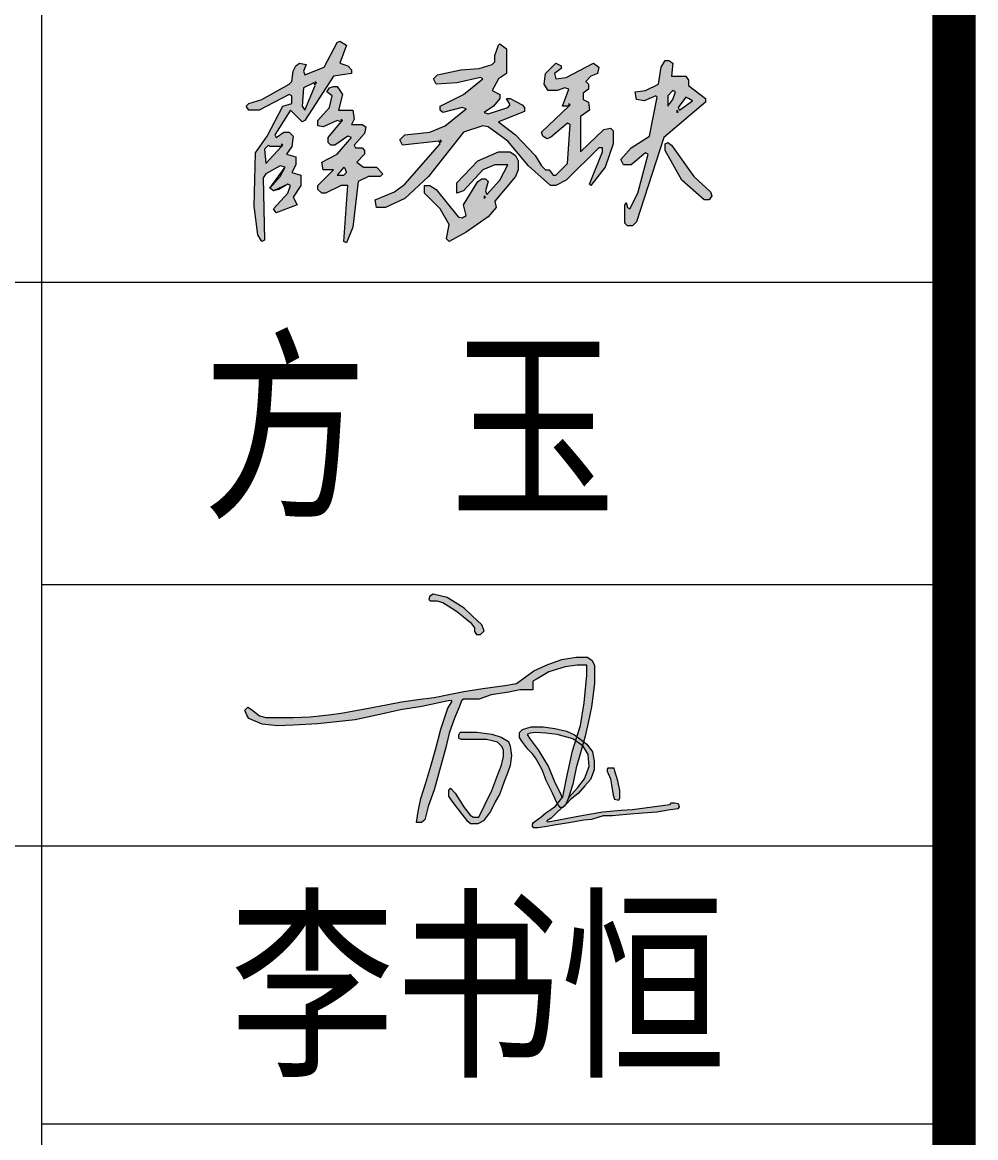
# Model space of a CAD drawing. Header units: inches. Extents: x -3272461 to -2504170, y 403793 to 1071042.
# Drawn here: x -2945426 to -2942127, y 505947 to 509806 of the extents above; entities that cross this region are included whole.
import ezdxf
from ezdxf.enums import TextEntityAlignment as Align

# ---------------------------------------------------------------- set-up
doc = ezdxf.new("R2010")
doc.units = ezdxf.units.IN
doc.header["$LTSCALE"] = 1000
doc.header["$MEASUREMENT"] = 0
doc.layers.get('0').update_dxf_attribs({"lineweight": 18})
doc.layers.add('PUB_TITLE', color=153, linetype='Continuous', lineweight=18)
doc.styles.add('-黑体', font='', dxfattribs={"width": 0.7})
doc.styles.get('-黑体').set_extended_font_data('微软雅黑')

msp = doc.modelspace()

# ---------------------------------------------------------------- hatches: boundary and pattern name
h = msp.add_hatch(color=256)
h.paths.add_polyline_path([(-2944412.3, 509588.3), (-2944416.8, 509597.3), (-2944452.8, 509579.3), (-2944457.3, 509516.3), (-2944448.3, 509502.8)], flags=0)
h.paths.add_polyline_path([(-2944335.8, 509736.8), (-2944326.8, 509741.3), (-2944304.3, 509727.8), (-2944326.8, 509664.8), (-2944299.8, 509655.8), (-2944286.3, 509642.3), (-2944286.3, 509628.8), (-2944349.3, 509619.8), (-2944448.3, 509466.8), (-2944457.3, 509462.3), (-2944497.8, 509502.8), (-2944551.8, 509417.3), (-2944547.3, 509408.3), (-2944520.3, 509426.3), (-2944502.3, 509426.3), (-2944488.8, 509412.8), (-2944493.3, 509376.8), (-2944511.3, 509349.8), (-2944479.8, 509340.8), (-2944479.8, 509313.8), (-2944493.3, 509286.8), (-2944461.8, 509277.8), (-2944461.8, 509241.8), (-2944488.8, 509201.3), (-2944475.3, 509174.3), (-2944547.3, 509147.3), (-2944556.3, 509160.8), (-2944506.8, 509214.8), (-2944497.8, 509241.8), (-2944506.8, 509246.3), (-2944538.3, 509228.3), (-2944556.3, 509223.8), (-2944569.8, 509232.8), (-2944533.8, 509273.3), (-2944515.8, 509304.8), (-2944533.8, 509309.3), (-2944583.3, 509282.3), (-2944592.3, 509268.8), (-2944587.8, 509052.8), (-2944596.8, 509048.3), (-2944610.3, 509070.8), (-2944623.8, 509169.8), (-2944619.3, 509354.3), (-2944578.8, 509412.8), (-2944524.8, 509516.3), (-2944493.3, 509525.3), (-2944493.3, 509552.3), (-2944502.3, 509556.8), (-2944605.8, 509502.8), (-2944641.8, 509502.8), (-2944650.8, 509516.3), (-2944641.8, 509525.3), (-2944596.8, 509538.8), (-2944502.3, 509592.8), (-2944493.3, 509601.8), (-2944488.8, 509637.8), (-2944479.8, 509655.8), (-2944466.3, 509664.8), (-2944443.8, 509660.3), (-2944452.8, 509637.8), (-2944448.3, 509624.3), (-2944380.8, 509651.3)], flags=0)
h.paths.add_polyline_path([(-2944569.8, 509376.8), (-2944574.3, 509381.3), (-2944587.8, 509367.8), (-2944583.3, 509318.3), (-2944529.3, 509376.8)], flags=0)
h.paths.add_polyline_path([(-2944349.3, 509583.8), (-2944335.8, 509583.8), (-2944317.8, 509556.8), (-2944331.3, 509502.8), (-2944281.8, 509502.8), (-2944277.3, 509471.3), (-2944286.3, 509453.3), (-2944250.3, 509453.3), (-2944236.8, 509444.3), (-2944241.3, 509421.8), (-2944277.3, 509381.3), (-2944272.8, 509372.3), (-2944250.3, 509372.3), (-2944241.3, 509363.3), (-2944241.3, 509349.8), (-2944268.3, 509322.8), (-2944245.8, 509304.8), (-2944200.8, 509304.8), (-2944178.3, 509282.3), (-2944187.3, 509273.3), (-2944227.8, 509273.3), (-2944263.8, 509255.3), (-2944281.8, 509097.8), (-2944304.3, 509043.8), (-2944313.3, 509048.3), (-2944299.8, 509241.8), (-2944322.3, 509241.8), (-2944376.3, 509214.8), (-2944389.8, 509214.8), (-2944403.3, 509228.3), (-2944403.3, 509241.8), (-2944349.3, 509295.8), (-2944385.3, 509295.8), (-2944389.8, 509322.8), (-2944335.8, 509349.8), (-2944286.3, 509408.3), (-2944299.8, 509412.8), (-2944344.8, 509381.3), (-2944358.3, 509381.3), (-2944367.3, 509390.3), (-2944367.3, 509408.3), (-2944322.3, 509462.3), (-2944335.8, 509466.8), (-2944385.3, 509444.3), (-2944403.3, 509448.8), (-2944403.3, 509466.8), (-2944362.8, 509511.8), (-2944353.8, 509552.3), (-2944371.8, 509565.8), (-2944362.8, 509579.3)], flags=0)
h.paths.add_polyline_path([(-2944308.8, 509300.3), (-2944313.3, 509304.8), (-2944335.8, 509277.8), (-2944313.3, 509277.8), (-2944304.3, 509286.8)], flags=0)
h.paths.add_polyline_path([(-2943777.8, 509727.8), (-2943773.3, 509732.3), (-2943750.8, 509714.3), (-2943750.8, 509628.8), (-2943777.8, 509610.8), (-2943800.3, 509570.3), (-2943773.3, 509556.8), (-2943773.3, 509543.3), (-2943795.8, 509516.3), (-2943827.3, 509493.8), (-2943813.8, 509489.3), (-2943746.3, 509511.8), (-2943737.3, 509520.8), (-2943750.8, 509543.3), (-2943737.3, 509543.3), (-2943696.8, 509520.8), (-2943687.8, 509511.8), (-2943687.8, 509498.3), (-2943777.8, 509462.3), (-2943719.3, 509417.3), (-2943651.8, 509345.3), (-2943629.3, 509309.3), (-2943615.8, 509295.8), (-2943602.3, 509295.8), (-2943588.8, 509277.8), (-2943579.8, 509277.8), (-2943539.3, 509318.3), (-2943530.3, 509453.3), (-2943539.3, 509457.8), (-2943597.8, 509408.3), (-2943611.3, 509403.8), (-2943624.8, 509412.8), (-2943629.3, 509426.3), (-2943534.8, 509516.3), (-2943557.3, 509516.3), (-2943534.8, 509574.8), (-2943548.3, 509579.3), (-2943575.3, 509570.3), (-2943606.8, 509570.3), (-2943620.3, 509592.8), (-2943615.8, 509628.8), (-2943579.8, 509664.8), (-2943561.8, 509655.8), (-2943561.8, 509646.8), (-2943584.3, 509628.8), (-2943579.8, 509610.8), (-2943543.8, 509615.3), (-2943449.3, 509664.8), (-2943431.3, 509651.3), (-2943435.8, 509628.8), (-2943458.3, 509619.8), (-2943476.3, 509601.8), (-2943467.3, 509592.8), (-2943467.3, 509574.8), (-2943485.3, 509561.3), (-2943485.3, 509538.8), (-2943467.3, 509529.8), (-2943462.8, 509502.8), (-2943494.3, 509480.3), (-2943494.3, 509358.8), (-2943413.3, 509435.3), (-2943390.8, 509439.8), (-2943381.8, 509430.8), (-2943381.8, 509385.8), (-2943408.8, 509304.8), (-2943458.3, 509241.8), (-2943462.8, 509246.3), (-2943417.8, 509358.8), (-2943417.8, 509372.3), (-2943431.3, 509372.3), (-2943543.8, 509259.8), (-2943579.8, 509241.8), (-2943597.8, 509241.8), (-2943674.3, 509309.3), (-2943746.3, 509394.8), (-2943813.8, 509444.3), (-2943831.8, 509448.8), (-2943899.3, 509426.3), (-2944020.8, 509273.3), (-2944101.8, 509196.8), (-2944169.3, 509165.3), (-2944200.8, 509165.3), (-2944205.3, 509192.3), (-2944137.8, 509219.3), (-2944101.8, 509246.3), (-2943980.3, 509385.8), (-2943984.8, 509394.8), (-2944110.8, 509381.3), (-2944119.8, 509399.3), (-2944101.8, 509417.3), (-2944016.3, 509426.3), (-2943962.3, 509448.8), (-2943890.3, 509507.3), (-2943903.8, 509511.8), (-2943971.3, 509493.8), (-2943980.3, 509502.8), (-2943980.3, 509516.3), (-2943899.3, 509556.8), (-2943831.8, 509610.8), (-2943840.8, 509615.3), (-2943921.8, 509597.3), (-2943993.8, 509592.8), (-2944002.8, 509610.8), (-2943989.3, 509624.3), (-2943908.3, 509642.3), (-2943845.3, 509646.8), (-2943800.3, 509660.3), (-2943791.3, 509669.3), (-2943791.3, 509691.8)], flags=0)
h.paths.add_polyline_path([(-2943777.8, 509358.8), (-2943737.3, 509358.8), (-2943719.3, 509345.3), (-2943710.3, 509327.3), (-2943710.3, 509295.8), (-2943719.3, 509273.3), (-2943791.3, 509187.8), (-2943786.8, 509165.3), (-2943813.8, 509133.8), (-2943890.3, 509079.8), (-2943948.8, 509048.3), (-2943957.8, 509057.3), (-2943948.8, 509106.8), (-2943980.3, 509160.8), (-2944034.3, 509214.8), (-2944034.3, 509241.8), (-2944016.3, 509241.8), (-2943993.8, 509228.3), (-2943917.3, 509133.8), (-2943903.8, 509129.3), (-2943890.3, 509138.3), (-2943899.3, 509174.3), (-2943849.8, 509255.3), (-2943836.3, 509264.3), (-2943822.8, 509264.3), (-2943813.8, 509255.3), (-2943822.8, 509223.8), (-2943818.3, 509210.3), (-2943773.3, 509259.8), (-2943746.3, 509313.8), (-2943791.3, 509313.8), (-2943831.8, 509295.8), (-2943899.3, 509223.8), (-2943921.8, 509214.8), (-2943921.8, 509250.8), (-2943849.8, 509327.3)], flags=0)
h.paths.add_polyline_path([(-2943201.8, 509673.8), (-2943188.3, 509673.8), (-2943174.8, 509664.8), (-2943179.3, 509619.8), (-2943129.8, 509619.8), (-2943120.8, 509606.3), (-2943120.8, 509588.3), (-2943062.3, 509543.3), (-2943062.3, 509529.8), (-2943206.3, 509408.3), (-2943300.8, 509115.8), (-2943314.3, 509102.3), (-2943332.3, 509102.3), (-2943341.3, 509111.3), (-2943341.3, 509174.3), (-2943336.8, 509183.3), (-2943332.3, 509165.3), (-2943323.3, 509160.8), (-2943296.3, 509214.8), (-2943260.3, 509349.8), (-2943269.3, 509354.3), (-2943318.8, 509313.8), (-2943345.8, 509313.8), (-2943354.8, 509331.8), (-2943318.8, 509372.3), (-2943255.8, 509412.8), (-2943228.8, 509547.8), (-2943233.3, 509552.3), (-2943273.8, 509534.3), (-2943300.8, 509538.8), (-2943305.3, 509565.8), (-2943269.3, 509570.3), (-2943224.3, 509592.8), (-2943215.3, 509651.3)], flags=0)
h.paths.add_polyline_path([(-2943201.8, 509385.8), (-2943192.8, 509390.3), (-2943179.3, 509381.3), (-2943102.8, 509273.3), (-2943044.3, 509219.3), (-2943039.8, 509205.8), (-2943048.8, 509192.3), (-2943066.8, 509192.3), (-2943143.3, 509259.8), (-2943201.8, 509363.3)], flags=0)
h.paths.add_polyline_path([(-2943120.8, 509543.3), (-2943129.8, 509547.8), (-2943156.8, 509511.8), (-2943152.3, 509502.8), (-2943107.3, 509534.3)], flags=0)
h.paths.add_polyline_path([(-2943165.8, 509565.8), (-2943174.8, 509570.3), (-2943192.8, 509552.3), (-2943192.8, 509516.3), (-2943174.8, 509538.8)], flags=0)
h = msp.add_hatch(color=256)
h.paths.add_polyline_path([(-2943835.4, 507721.5), (-2943868.7, 507752.5), (-2943896.7, 507778.6), (-2943928.5, 507799), (-2943955.7, 507816.4), (-2944003.8, 507827.7), (-2944016, 507821.1), (-2944019.3, 507808.9), (-2944014.6, 507803.9), (-2943991.5, 507804.8), (-2943971.3, 507799.1), (-2943952.4, 507787.1), (-2943923.9, 507769.1), (-2943900.7, 507750), (-2943875.5, 507729.2), (-2943861, 507710.9), (-2943861, 507698.3), (-2943854.6, 507687.6), (-2943840.8, 507687.6), (-2943827.7, 507700.4)], flags=0)
h.paths.add_polyline_path([(-2943742.7, 507487.9), (-2943704.2, 507496.4), (-2943682.8, 507496.4), (-2943672.1, 507496.4), (-2943659, 507496.4), (-2943659, 507515.4), (-2943659, 507526.1), (-2943644.8, 507534.5), (-2943604.4, 507558.2), (-2943547.3, 507576), (-2943505.7, 507582), (-2943472.4, 507582), (-2943472.4, 507547.5), (-2943481.9, 507451), (-2943495, 507372.6), (-2943507, 507334.7), (-2943483.2, 507316.9), (-2943477.8, 507336), (-2943467.9, 507382.1), (-2943455.9, 507437.7), (-2943450.8, 507481.3), (-2943446.2, 507520), (-2943446.2, 507557.6), (-2943446.2, 507580.4), (-2943454.2, 507597.5), (-2943470.2, 507610.1), (-2943509, 507610.1), (-2943559.2, 507601), (-2943607.1, 507583.9), (-2943656.1, 507562.2), (-2943715.7, 507518), (-2943756.6, 507512), (-2943832.1, 507501), (-2943897.8, 507490.9), (-2943949.5, 507480.7), (-2944000.6, 507470.5), (-2944057.2, 507462.7), (-2944113.5, 507454.9), (-2944166.4, 507444.9), (-2944227.4, 507433.4), (-2944284.1, 507422.7), (-2944322.4, 507415.5), (-2944355.9, 507411.6), (-2944386.9, 507408), (-2944429.3, 507403.1), (-2944487.2, 507400.7), (-2944526.3, 507400.7), (-2944560.6, 507400.7), (-2944583.4, 507400.7), (-2944604.8, 507406.3), (-2944633, 507428.7), (-2944645.8, 507436.8), (-2944656, 507426), (-2944649.1, 507408.8), (-2944641.5, 507396.9), (-2944596.2, 507377.5), (-2944543.2, 507371.4), (-2944486.9, 507374.3), (-2944403.7, 507378.6), (-2944274, 507392.2), (-2944199.6, 507408.8), (-2944117.3, 507427.2), (-2944043.9, 507439.1), (-2943952, 507458.2), (-2943939.9, 507459.7), (-2943939.9, 507455), (-2943953.8, 507433.4), (-2943977.2, 507360.9), (-2943995.2, 507293.9), (-2944011.8, 507232), (-2944029.7, 507174.4), (-2944046.6, 507119.9), (-2944056.6, 507075.5), (-2944061.9, 507037.1), (-2944044.3, 507037.1), (-2944032.8, 507046.3), (-2944021.3, 507093.1), (-2944000.9, 507150.8), (-2943986.1, 507204.4), (-2943975.5, 507243), (-2943967.6, 507271.7), (-2943960.5, 507297.4), (-2943948.5, 507346.4), (-2943930.6, 507399), (-2943913.8, 507436), (-2943906.7, 507458.7), (-2943899.5, 507464.7), (-2943879.2, 507464.7), (-2943844.5, 507464.7), (-2943803.8, 507479)], flags=0)
for points in [[(-2943737.5, 507234.3), (-2943733.1, 507269.4), (-2943737.5, 507301.3), (-2943743, 507317.7), (-2943769.4, 507333.1), (-2943801.2, 507343), (-2943852.9, 507349.6), (-2943896.9, 507349.6), (-2943911.1, 507349.6), (-2943915.5, 507340.8), (-2943915.5, 507328.7), (-2943907.8, 507324.5), (-2943881.5, 507324.5), (-2943844.1, 507324.5), (-2943819.6, 507324.5), (-2943800.1, 507319.9), (-2943781.5, 507315.5), (-2943772.7, 507306.7), (-2943765, 507299.1), (-2943760.6, 507287), (-2943760.6, 507266.1), (-2943767.6, 507235.5), (-2943783.7, 507193.7), (-2943801.1, 507148), (-2943826.5, 507095.9), (-2943846.3, 507055.3), (-2943865, 507055.3), (-2943876, 507063), (-2943899.3, 507092.2), (-2943912.2, 507113.5), (-2943927.6, 507138.7), (-2943944.1, 507156.3), (-2943950.5, 507148.5), (-2943950.5, 507139.7), (-2943950.5, 507128.2), (-2943938.7, 507111.1), (-2943919.9, 507086.7), (-2943895.8, 507055.3), (-2943884.8, 507041), (-2943874.9, 507032.2), (-2943849.6, 507032.2), (-2943829.8, 507043.2), (-2943805.6, 507075.1), (-2943790.2, 507109.1), (-2943774.1, 507136.7), (-2943765.3, 507160.2), (-2943758, 507179.6), (-2943747.4, 507207.9)], [(-2943640.9, 507289.2), (-2943668.1, 507325.7), (-2943678.8, 507341.7), (-2943668.1, 507346.2), (-2943650.7, 507348.9), (-2943614.1, 507347.1), (-2943574.9, 507342.2), (-2943521.4, 507327), (-2943511.6, 507320), (-2943507, 507334.7), (-2943515.5, 507341), (-2943543.3, 507353.4), (-2943583.6, 507362.9), (-2943623.8, 507368), (-2943665.5, 507368), (-2943694.8, 507359.3), (-2943705.8, 507348.3), (-2943705.8, 507331.5), (-2943697, 507319), (-2943677.2, 507290.9), (-2943661.9, 507276.2), (-2943649.9, 507261.4), (-2943641.4, 507245.5), (-2943626, 507217), (-2943612.8, 507183), (-2943591.6, 507138.8), (-2943574.8, 507103.7), (-2943573.9, 507102.5), (-2943558.2, 507123.1), (-2943563.3, 507136.8), (-2943586.1, 507181.4), (-2943605.7, 507229.5)], [(-2943446.6, 507219.6), (-2943446.6, 507249.8), (-2943452.4, 507282.1), (-2943472.3, 507308.8), (-2943483.2, 507316.9), (-2943487.3, 507302.6), (-2943485.3, 507301.2), (-2943467.4, 507272.5), (-2943464.6, 507230.9), (-2943480.9, 507188.4), (-2943503.5, 507158.6), (-2943536, 507122.7), (-2943546.1, 507099.7), (-2943541.1, 507104.2), (-2943529, 507116.6), (-2943502.2, 507137.7), (-2943478.9, 507164.4), (-2943459.8, 507186.5)]]:
    msp.add_hatch(color=256).paths.add_polyline_path(points, flags=0)
h = msp.add_hatch(color=256)
h.paths.add_polyline_path([(-2943483.2, 507316.9), (-2943507, 507334.7), (-2943522.6, 507285.4), (-2943542.6, 507189.4), (-2943555.6, 507126.4), (-2943573.9, 507102.5), (-2943564.5, 507089.8), (-2943557.3, 507089.8), (-2943546.1, 507099.7), (-2943536, 507122.7), (-2943520.6, 507170.2), (-2943508.9, 507226.3), (-2943494.2, 507278)], flags=0)
h.paths.add_polyline_path([(-2943595.4, 507052.1), (-2943574.2, 507074.7), (-2943557.3, 507089.8), (-2943564.5, 507089.8), (-2943573.9, 507102.5), (-2943580.5, 507093.8), (-2943597, 507082.4), (-2943614.5, 507070.3), (-2943631.2, 507055.8), (-2943647.8, 507044.4), (-2943657.4, 507037.7), (-2943660.4, 507031.1), (-2943660.4, 507024.5), (-2943656.2, 507018.9), (-2943642.1, 507018.9), (-2943610.5, 507024.1), (-2943579, 507029.2), (-2943542.3, 507035.2), (-2943508.3, 507040.8), (-2943482.7, 507044.9), (-2943456.1, 507048.2), (-2943434.1, 507054.5), (-2943415.6, 507059.9), (-2943398.1, 507060.5), (-2943383.8, 507061), (-2943335.7, 507065), (-2943279.3, 507069.6), (-2943229.8, 507073.7), (-2943191.6, 507079.8), (-2943158, 507085.2), (-2943153.2, 507091.8), (-2943156.8, 507102.6), (-2943169.4, 507105.6), (-2943182, 507105.6), (-2943184.4, 507099.3), (-2943229.4, 507093.6), (-2943314.7, 507082.8), (-2943353.2, 507079.7), (-2943417, 507074.6), (-2943464.9, 507065.8), (-2943509.8, 507057.6), (-2943539.9, 507052.1), (-2943593.4, 507042.3), (-2943609.3, 507039.6), (-2943611.2, 507042.8)], flags=0)
h.paths.add_polyline_path([(-2943364.9, 507181.7), (-2943375.1, 507215.6), (-2943378.2, 507225.6), (-2943387.9, 507225.6), (-2943399.5, 507225.6), (-2943402.7, 507222), (-2943402.7, 507215.6), (-2943390.5, 507188.7), (-2943387.3, 507168.2), (-2943381.6, 507131.8), (-2943376.4, 507118.3), (-2943362.3, 507114.5), (-2943357.8, 507122.2), (-2943357.8, 507147.8)], flags=0)

# ---------------------------------------------------------------- linework, layer by layer
at = {"linetype": 'Continuous'}
for points in [[(-2944335.8, 509736.8), (-2944326.8, 509741.3), (-2944304.3, 509727.8), (-2944326.8, 509664.8), (-2944299.8, 509655.8), (-2944286.3, 509642.3), (-2944286.3, 509628.8), (-2944349.3, 509619.8), (-2944448.3, 509466.8), (-2944457.3, 509462.3), (-2944497.8, 509502.8), (-2944551.8, 509417.3), (-2944547.3, 509408.3), (-2944520.3, 509426.3), (-2944502.3, 509426.3), (-2944488.8, 509412.8), (-2944493.3, 509376.8), (-2944511.3, 509349.8), (-2944479.8, 509340.8), (-2944479.8, 509313.8), (-2944493.3, 509286.8), (-2944461.8, 509277.8), (-2944461.8, 509241.8), (-2944488.8, 509201.3), (-2944475.3, 509174.3), (-2944547.3, 509147.3), (-2944556.3, 509160.8), (-2944506.8, 509214.8), (-2944497.8, 509241.8), (-2944506.8, 509246.3), (-2944556.3, 509223.8), (-2944569.8, 509232.8), (-2944515.8, 509304.8), (-2944533.8, 509309.3), (-2944583.3, 509282.3), (-2944592.3, 509268.8), (-2944587.8, 509052.8), (-2944596.8, 509048.3), (-2944610.3, 509070.8), (-2944623.8, 509169.8), (-2944619.3, 509354.3), (-2944578.8, 509412.8), (-2944524.8, 509516.3), (-2944493.3, 509525.3), (-2944493.3, 509552.3), (-2944502.3, 509556.8), (-2944605.8, 509502.8), (-2944641.8, 509502.8), (-2944650.8, 509516.3), (-2944641.8, 509525.3), (-2944596.8, 509538.8), (-2944502.3, 509592.8), (-2944493.3, 509601.8), (-2944488.8, 509637.8), (-2944479.8, 509655.8), (-2944466.3, 509664.8), (-2944443.8, 509660.3), (-2944452.8, 509637.8), (-2944448.3, 509624.3), (-2944380.8, 509651.3), (-2944335.8, 509736.8)], [(-2944335.8, 509736.8), (-2944326.8, 509741.3), (-2944304.3, 509727.8), (-2944326.8, 509664.8), (-2944299.8, 509655.8), (-2944286.3, 509642.3), (-2944286.3, 509628.8), (-2944349.3, 509619.8), (-2944448.3, 509466.8), (-2944457.3, 509462.3), (-2944497.8, 509502.8), (-2944551.8, 509417.3), (-2944547.3, 509408.3), (-2944520.3, 509426.3), (-2944502.3, 509426.3), (-2944488.8, 509412.8), (-2944493.3, 509376.8), (-2944511.3, 509349.8), (-2944479.8, 509340.8), (-2944479.8, 509313.8), (-2944493.3, 509286.8), (-2944461.8, 509277.8), (-2944461.8, 509241.8), (-2944488.8, 509201.3), (-2944475.3, 509174.3), (-2944547.3, 509147.3), (-2944556.3, 509160.8), (-2944506.8, 509214.8), (-2944497.8, 509241.8), (-2944506.8, 509246.3), (-2944538.3, 509228.3), (-2944556.3, 509223.8), (-2944569.8, 509232.8), (-2944533.8, 509273.3), (-2944515.8, 509304.8), (-2944533.8, 509309.3), (-2944583.3, 509282.3), (-2944592.3, 509268.8), (-2944587.8, 509052.8), (-2944596.8, 509048.3), (-2944610.3, 509070.8), (-2944623.8, 509169.8), (-2944619.3, 509354.3), (-2944578.8, 509412.8), (-2944524.8, 509516.3), (-2944493.3, 509525.3), (-2944493.3, 509552.3), (-2944502.3, 509556.8), (-2944605.8, 509502.8), (-2944641.8, 509502.8), (-2944650.8, 509516.3), (-2944641.8, 509525.3), (-2944596.8, 509538.8), (-2944502.3, 509592.8), (-2944493.3, 509601.8), (-2944488.8, 509637.8), (-2944479.8, 509655.8), (-2944466.3, 509664.8), (-2944443.8, 509660.3), (-2944452.8, 509637.8), (-2944448.3, 509624.3), (-2944380.8, 509651.3), (-2944335.8, 509736.8)], [(-2943777.8, 509727.8), (-2943773.3, 509732.3), (-2943750.8, 509714.3), (-2943750.8, 509628.8), (-2943777.8, 509610.8), (-2943800.3, 509570.3), (-2943773.3, 509556.8), (-2943773.3, 509543.3), (-2943795.8, 509516.3), (-2943827.3, 509493.8), (-2943813.8, 509489.3), (-2943746.3, 509511.8), (-2943737.3, 509520.8), (-2943750.8, 509543.3), (-2943737.3, 509543.3), (-2943696.8, 509520.8), (-2943687.8, 509511.8), (-2943687.8, 509498.3), (-2943777.8, 509462.3), (-2943719.3, 509417.3), (-2943651.8, 509345.3), (-2943629.3, 509309.3), (-2943615.8, 509295.8), (-2943602.3, 509295.8), (-2943588.8, 509277.8), (-2943579.8, 509277.8), (-2943539.3, 509318.3), (-2943530.3, 509453.3), (-2943539.3, 509457.8), (-2943597.8, 509408.3), (-2943611.3, 509403.8), (-2943624.8, 509412.8), (-2943629.3, 509426.3), (-2943534.8, 509516.3), (-2943557.3, 509516.3), (-2943534.8, 509574.8), (-2943548.3, 509579.3), (-2943575.3, 509570.3), (-2943606.8, 509570.3), (-2943620.3, 509592.8), (-2943615.8, 509628.8), (-2943579.8, 509664.8), (-2943561.8, 509655.8), (-2943561.8, 509646.8), (-2943584.3, 509628.8), (-2943579.8, 509610.8), (-2943543.8, 509615.3), (-2943449.3, 509664.8), (-2943431.3, 509651.3), (-2943435.8, 509628.8), (-2943458.3, 509619.8), (-2943476.3, 509601.8), (-2943467.3, 509592.8), (-2943467.3, 509574.8), (-2943485.3, 509561.3), (-2943485.3, 509538.8), (-2943467.3, 509529.8), (-2943462.8, 509502.8), (-2943494.3, 509480.3), (-2943494.3, 509358.8), (-2943413.3, 509435.3), (-2943390.8, 509439.8), (-2943381.8, 509430.8), (-2943381.8, 509385.8), (-2943408.8, 509304.8), (-2943458.3, 509241.8), (-2943462.8, 509246.3), (-2943417.8, 509358.8), (-2943417.8, 509372.3), (-2943431.3, 509372.3), (-2943543.8, 509259.8), (-2943579.8, 509241.8), (-2943597.8, 509241.8), (-2943674.3, 509309.3), (-2943746.3, 509394.8), (-2943813.8, 509444.3), (-2943831.8, 509448.8), (-2943899.3, 509426.3), (-2944020.8, 509273.3), (-2944101.8, 509196.8), (-2944169.3, 509165.3), (-2944200.8, 509165.3), (-2944205.3, 509192.3), (-2944137.8, 509219.3), (-2944101.8, 509246.3), (-2943980.3, 509385.8), (-2943984.8, 509394.8), (-2944110.8, 509381.3), (-2944119.8, 509399.3), (-2944101.8, 509417.3), (-2944016.3, 509426.3), (-2943962.3, 509448.8), (-2943890.3, 509507.3), (-2943903.8, 509511.8), (-2943971.3, 509493.8), (-2943980.3, 509502.8), (-2943980.3, 509516.3), (-2943899.3, 509556.8), (-2943831.8, 509610.8), (-2943840.8, 509615.3), (-2943921.8, 509597.3), (-2943993.8, 509592.8), (-2944002.8, 509610.8), (-2943989.3, 509624.3), (-2943908.3, 509642.3), (-2943845.3, 509646.8), (-2943800.3, 509660.3), (-2943791.3, 509669.3), (-2943791.3, 509691.8), (-2943777.8, 509727.8)], [(-2943777.8, 509727.8), (-2943773.3, 509732.3), (-2943750.8, 509714.3), (-2943750.8, 509628.8), (-2943777.8, 509610.8), (-2943800.3, 509570.3), (-2943773.3, 509556.8), (-2943773.3, 509543.3), (-2943795.8, 509516.3), (-2943827.3, 509493.8), (-2943813.8, 509489.3), (-2943746.3, 509511.8), (-2943737.3, 509520.8), (-2943750.8, 509543.3), (-2943737.3, 509543.3), (-2943696.8, 509520.8), (-2943687.8, 509511.8), (-2943687.8, 509498.3), (-2943777.8, 509462.3), (-2943719.3, 509417.3), (-2943651.8, 509345.3), (-2943629.3, 509309.3), (-2943615.8, 509295.8), (-2943602.3, 509295.8), (-2943588.8, 509277.8), (-2943579.8, 509277.8), (-2943539.3, 509318.3), (-2943530.3, 509453.3), (-2943539.3, 509457.8), (-2943597.8, 509408.3), (-2943611.3, 509403.8), (-2943624.8, 509412.8), (-2943629.3, 509426.3), (-2943534.8, 509516.3), (-2943557.3, 509516.3), (-2943534.8, 509574.8), (-2943548.3, 509579.3), (-2943575.3, 509570.3), (-2943606.8, 509570.3), (-2943620.3, 509592.8), (-2943615.8, 509628.8), (-2943579.8, 509664.8), (-2943561.8, 509655.8), (-2943561.8, 509646.8), (-2943584.3, 509628.8), (-2943579.8, 509610.8), (-2943543.8, 509615.3), (-2943449.3, 509664.8), (-2943431.3, 509651.3), (-2943435.8, 509628.8), (-2943458.3, 509619.8), (-2943476.3, 509601.8), (-2943467.3, 509592.8), (-2943467.3, 509574.8), (-2943485.3, 509561.3), (-2943485.3, 509538.8), (-2943467.3, 509529.8), (-2943462.8, 509502.8), (-2943494.3, 509480.3), (-2943494.3, 509358.8), (-2943413.3, 509435.3), (-2943390.8, 509439.8), (-2943381.8, 509430.8), (-2943381.8, 509385.8), (-2943408.8, 509304.8), (-2943458.3, 509241.8), (-2943462.8, 509246.3), (-2943417.8, 509358.8), (-2943417.8, 509372.3), (-2943431.3, 509372.3), (-2943543.8, 509259.8), (-2943579.8, 509241.8), (-2943597.8, 509241.8), (-2943674.3, 509309.3), (-2943746.3, 509394.8), (-2943813.8, 509444.3), (-2943831.8, 509448.8), (-2943899.3, 509426.3), (-2944020.8, 509273.3), (-2944101.8, 509196.8), (-2944169.3, 509165.3), (-2944200.8, 509165.3), (-2944205.3, 509192.3), (-2944137.8, 509219.3), (-2944101.8, 509246.3), (-2943980.3, 509385.8), (-2943984.8, 509394.8), (-2944110.8, 509381.3), (-2944119.8, 509399.3), (-2944101.8, 509417.3), (-2944016.3, 509426.3), (-2943962.3, 509448.8), (-2943890.3, 509507.3), (-2943903.8, 509511.8), (-2943971.3, 509493.8), (-2943980.3, 509502.8), (-2943980.3, 509516.3), (-2943899.3, 509556.8), (-2943831.8, 509610.8), (-2943840.8, 509615.3), (-2943921.8, 509597.3), (-2943993.8, 509592.8), (-2944002.8, 509610.8), (-2943989.3, 509624.3), (-2943908.3, 509642.3), (-2943845.3, 509646.8), (-2943800.3, 509660.3), (-2943791.3, 509669.3), (-2943791.3, 509691.8), (-2943777.8, 509727.8)], [(-2943201.8, 509673.8), (-2943188.3, 509673.8), (-2943174.8, 509664.8), (-2943179.3, 509619.8), (-2943129.8, 509619.8), (-2943120.8, 509606.3), (-2943120.8, 509588.3), (-2943062.3, 509543.3), (-2943062.3, 509529.8), (-2943206.3, 509408.3), (-2943300.8, 509115.8), (-2943314.3, 509102.3), (-2943332.3, 509102.3), (-2943341.3, 509111.3), (-2943341.3, 509174.3), (-2943336.8, 509183.3), (-2943332.3, 509165.3), (-2943323.3, 509160.8), (-2943296.3, 509214.8), (-2943260.3, 509349.8), (-2943269.3, 509354.3), (-2943318.8, 509313.8), (-2943345.8, 509313.8), (-2943354.8, 509331.8), (-2943318.8, 509372.3), (-2943255.8, 509412.8), (-2943228.8, 509547.8), (-2943233.3, 509552.3), (-2943273.8, 509534.3), (-2943300.8, 509538.8), (-2943305.3, 509565.8), (-2943269.3, 509570.3), (-2943224.3, 509592.8), (-2943215.3, 509651.3), (-2943201.8, 509673.8)], [(-2943201.8, 509673.8), (-2943188.3, 509673.8), (-2943174.8, 509664.8), (-2943179.3, 509619.8), (-2943129.8, 509619.8), (-2943120.8, 509606.3), (-2943120.8, 509588.3), (-2943062.3, 509543.3), (-2943062.3, 509529.8), (-2943206.3, 509408.3), (-2943300.8, 509115.8), (-2943314.3, 509102.3), (-2943332.3, 509102.3), (-2943341.3, 509111.3), (-2943341.3, 509174.3), (-2943336.8, 509183.3), (-2943332.3, 509165.3), (-2943323.3, 509160.8), (-2943296.3, 509214.8), (-2943260.3, 509349.8), (-2943269.3, 509354.3), (-2943318.8, 509313.8), (-2943345.8, 509313.8), (-2943354.8, 509331.8), (-2943318.8, 509372.3), (-2943255.8, 509412.8), (-2943228.8, 509547.8), (-2943233.3, 509552.3), (-2943273.8, 509534.3), (-2943300.8, 509538.8), (-2943305.3, 509565.8), (-2943269.3, 509570.3), (-2943224.3, 509592.8), (-2943215.3, 509651.3), (-2943201.8, 509673.8)], [(-2944412.3, 509588.3), (-2944416.8, 509597.3), (-2944452.8, 509579.3), (-2944457.3, 509516.3), (-2944448.3, 509502.8), (-2944412.3, 509588.3)], [(-2944412.3, 509588.3), (-2944416.8, 509597.3), (-2944452.8, 509579.3), (-2944457.3, 509516.3), (-2944448.3, 509502.8), (-2944412.3, 509588.3)], [(-2944407.8, 509597.3), (-2944412.3, 509601.8), (-2944412.3, 509592.8), (-2944407.8, 509597.3)], [(-2944407.8, 509597.3), (-2944412.3, 509601.8), (-2944412.3, 509592.8), (-2944407.8, 509597.3)], [(-2944349.3, 509583.8), (-2944335.8, 509583.8), (-2944317.8, 509556.8), (-2944331.3, 509502.8), (-2944281.8, 509502.8), (-2944277.3, 509471.3), (-2944286.3, 509453.3), (-2944250.3, 509453.3), (-2944236.8, 509444.3), (-2944241.3, 509421.8), (-2944277.3, 509381.3), (-2944272.8, 509372.3), (-2944250.3, 509372.3), (-2944241.3, 509363.3), (-2944241.3, 509349.8), (-2944268.3, 509322.8), (-2944245.8, 509304.8), (-2944200.8, 509304.8), (-2944178.3, 509282.3), (-2944187.3, 509273.3), (-2944227.8, 509273.3), (-2944263.8, 509255.3), (-2944281.8, 509097.8), (-2944304.3, 509043.8), (-2944313.3, 509048.3), (-2944299.8, 509241.8), (-2944322.3, 509241.8), (-2944376.3, 509214.8), (-2944389.8, 509214.8), (-2944403.3, 509228.3), (-2944403.3, 509241.8), (-2944349.3, 509295.8), (-2944385.3, 509295.8), (-2944389.8, 509322.8), (-2944335.8, 509349.8), (-2944286.3, 509408.3), (-2944299.8, 509412.8), (-2944344.8, 509381.3), (-2944358.3, 509381.3), (-2944367.3, 509390.3), (-2944367.3, 509408.3), (-2944322.3, 509462.3), (-2944335.8, 509466.8), (-2944385.3, 509444.3), (-2944403.3, 509448.8), (-2944403.3, 509466.8), (-2944362.8, 509511.8), (-2944353.8, 509552.3), (-2944371.8, 509565.8), (-2944362.8, 509579.3), (-2944349.3, 509583.8)], [(-2944349.3, 509583.8), (-2944335.8, 509583.8), (-2944317.8, 509556.8), (-2944331.3, 509502.8), (-2944281.8, 509502.8), (-2944277.3, 509471.3), (-2944286.3, 509453.3), (-2944250.3, 509453.3), (-2944236.8, 509444.3), (-2944241.3, 509421.8), (-2944277.3, 509381.3), (-2944272.8, 509372.3), (-2944250.3, 509372.3), (-2944241.3, 509363.3), (-2944241.3, 509349.8), (-2944268.3, 509322.8), (-2944245.8, 509304.8), (-2944200.8, 509304.8), (-2944178.3, 509282.3), (-2944187.3, 509273.3), (-2944227.8, 509273.3), (-2944263.8, 509255.3), (-2944281.8, 509097.8), (-2944304.3, 509043.8), (-2944313.3, 509048.3), (-2944299.8, 509241.8), (-2944322.3, 509241.8), (-2944376.3, 509214.8), (-2944389.8, 509214.8), (-2944403.3, 509228.3), (-2944403.3, 509241.8), (-2944349.3, 509295.8), (-2944385.3, 509295.8), (-2944389.8, 509322.8), (-2944335.8, 509349.8), (-2944286.3, 509408.3), (-2944299.8, 509412.8), (-2944344.8, 509381.3), (-2944358.3, 509381.3), (-2944367.3, 509390.3), (-2944367.3, 509408.3), (-2944322.3, 509462.3), (-2944335.8, 509466.8), (-2944385.3, 509444.3), (-2944403.3, 509448.8), (-2944403.3, 509466.8), (-2944362.8, 509511.8), (-2944353.8, 509552.3), (-2944371.8, 509565.8), (-2944362.8, 509579.3), (-2944349.3, 509583.8)], [(-2943165.8, 509565.8), (-2943174.8, 509570.3), (-2943192.8, 509552.3), (-2943192.8, 509516.3), (-2943174.8, 509538.8), (-2943165.8, 509565.8)], [(-2943165.8, 509565.8), (-2943174.8, 509570.3), (-2943192.8, 509552.3), (-2943192.8, 509516.3), (-2943174.8, 509538.8), (-2943165.8, 509565.8)], [(-2943120.8, 509543.3), (-2943129.8, 509547.8), (-2943156.8, 509511.8), (-2943152.3, 509502.8), (-2943107.3, 509534.3), (-2943120.8, 509543.3)], [(-2943120.8, 509543.3), (-2943129.8, 509547.8), (-2943156.8, 509511.8), (-2943152.3, 509502.8), (-2943107.3, 509534.3), (-2943120.8, 509543.3)], [(-2943530.3, 509520.8), (-2943534.8, 509525.3), (-2943534.8, 509516.3), (-2943530.3, 509520.8)], [(-2943530.3, 509520.8), (-2943534.8, 509525.3), (-2943534.8, 509516.3), (-2943530.3, 509520.8)], [(-2943156.8, 509498.3), (-2943161.3, 509502.8), (-2943161.3, 509493.8), (-2943156.8, 509498.3)], [(-2943156.8, 509498.3), (-2943161.3, 509502.8), (-2943161.3, 509493.8), (-2943156.8, 509498.3)], [(-2944317.8, 509466.8), (-2944322.3, 509471.3), (-2944322.3, 509462.3), (-2944317.8, 509466.8)], [(-2944317.8, 509466.8), (-2944322.3, 509471.3), (-2944322.3, 509462.3), (-2944317.8, 509466.8)], [(-2944524.8, 509381.3), (-2944529.3, 509385.8), (-2944529.3, 509376.8), (-2944524.8, 509381.3)], [(-2944524.8, 509381.3), (-2944529.3, 509385.8), (-2944529.3, 509376.8), (-2944524.8, 509381.3)], [(-2943975.8, 509394.8), (-2943980.3, 509399.3), (-2943980.3, 509390.3), (-2943975.8, 509394.8)], [(-2943975.8, 509394.8), (-2943980.3, 509399.3), (-2943980.3, 509390.3), (-2943975.8, 509394.8)], [(-2943201.8, 509385.8), (-2943192.8, 509390.3), (-2943179.3, 509381.3), (-2943102.8, 509273.3), (-2943044.3, 509219.3), (-2943039.8, 509205.8), (-2943048.8, 509192.3), (-2943066.8, 509192.3), (-2943143.3, 509259.8), (-2943201.8, 509363.3), (-2943201.8, 509385.8)], [(-2943201.8, 509385.8), (-2943192.8, 509390.3), (-2943179.3, 509381.3), (-2943102.8, 509273.3), (-2943044.3, 509219.3), (-2943039.8, 509205.8), (-2943048.8, 509192.3), (-2943066.8, 509192.3), (-2943143.3, 509259.8), (-2943201.8, 509363.3), (-2943201.8, 509385.8)], [(-2944569.8, 509376.8), (-2944574.3, 509381.3), (-2944587.8, 509367.8), (-2944583.3, 509318.3), (-2944529.3, 509376.8), (-2944569.8, 509376.8)], [(-2944569.8, 509376.8), (-2944574.3, 509381.3), (-2944587.8, 509367.8), (-2944583.3, 509318.3), (-2944529.3, 509376.8), (-2944569.8, 509376.8)], [(-2943777.8, 509358.8), (-2943737.3, 509358.8), (-2943719.3, 509345.3), (-2943710.3, 509327.3), (-2943710.3, 509295.8), (-2943719.3, 509273.3), (-2943791.3, 509187.8), (-2943786.8, 509165.3), (-2943813.8, 509133.8), (-2943890.3, 509079.8), (-2943948.8, 509048.3), (-2943957.8, 509057.3), (-2943948.8, 509106.8), (-2943980.3, 509160.8), (-2944034.3, 509214.8), (-2944034.3, 509241.8), (-2944016.3, 509241.8), (-2943993.8, 509228.3), (-2943917.3, 509133.8), (-2943903.8, 509129.3), (-2943890.3, 509138.3), (-2943899.3, 509174.3), (-2943849.8, 509255.3), (-2943836.3, 509264.3), (-2943822.8, 509264.3), (-2943813.8, 509255.3), (-2943822.8, 509223.8), (-2943818.3, 509210.3), (-2943773.3, 509259.8), (-2943746.3, 509313.8), (-2943791.3, 509313.8), (-2943831.8, 509295.8), (-2943899.3, 509223.8), (-2943921.8, 509214.8), (-2943921.8, 509250.8), (-2943849.8, 509327.3), (-2943777.8, 509358.8)], [(-2943777.8, 509358.8), (-2943737.3, 509358.8), (-2943719.3, 509345.3), (-2943710.3, 509327.3), (-2943710.3, 509295.8), (-2943719.3, 509273.3), (-2943791.3, 509187.8), (-2943786.8, 509165.3), (-2943813.8, 509133.8), (-2943890.3, 509079.8), (-2943948.8, 509048.3), (-2943957.8, 509057.3), (-2943948.8, 509106.8), (-2943980.3, 509160.8), (-2944034.3, 509214.8), (-2944034.3, 509241.8), (-2944016.3, 509241.8), (-2943993.8, 509228.3), (-2943917.3, 509133.8), (-2943903.8, 509129.3), (-2943890.3, 509138.3), (-2943899.3, 509174.3), (-2943849.8, 509255.3), (-2943836.3, 509264.3), (-2943822.8, 509264.3), (-2943813.8, 509255.3), (-2943822.8, 509223.8), (-2943818.3, 509210.3), (-2943773.3, 509259.8), (-2943746.3, 509313.8), (-2943791.3, 509313.8), (-2943831.8, 509295.8), (-2943899.3, 509223.8), (-2943921.8, 509214.8), (-2943921.8, 509250.8), (-2943849.8, 509327.3), (-2943777.8, 509358.8)], [(-2944308.8, 509300.3), (-2944313.3, 509304.8), (-2944335.8, 509277.8), (-2944313.3, 509277.8), (-2944304.3, 509286.8), (-2944308.8, 509300.3)], [(-2944308.8, 509300.3), (-2944313.3, 509304.8), (-2944335.8, 509277.8), (-2944313.3, 509277.8), (-2944304.3, 509286.8), (-2944308.8, 509300.3)], [(-2943822.8, 509201.3), (-2943827.3, 509205.8), (-2943827.3, 509196.8), (-2943822.8, 509201.3)], [(-2943822.8, 509201.3), (-2943827.3, 509205.8), (-2943827.3, 509196.8), (-2943822.8, 509201.3)]]:
    msp.add_lwpolyline(points, dxfattribs=at)
for points in [[(-2944014.6, 507803.9), (-2943991.5, 507804.8), (-2943971.3, 507799.1), (-2943952.4, 507787.1), (-2943923.9, 507769.1), (-2943900.7, 507750), (-2943875.5, 507729.2), (-2943861, 507710.9), (-2943861, 507698.3), (-2943854.6, 507687.6), (-2943840.8, 507687.6), (-2943827.7, 507700.4), (-2943835.4, 507721.5), (-2943868.7, 507752.5), (-2943896.7, 507778.6), (-2943928.5, 507799), (-2943955.7, 507816.4), (-2944003.8, 507827.7), (-2944016, 507821.1), (-2944019.3, 507808.9), (-2944014.6, 507803.9)], [(-2944633, 507428.7), (-2944604.8, 507406.3), (-2944583.4, 507400.7), (-2944560.6, 507400.7), (-2944526.3, 507400.7), (-2944487.2, 507400.7), (-2944429.3, 507403.1), (-2944386.9, 507408), (-2944355.9, 507411.6), (-2944322.4, 507415.5), (-2944284.1, 507422.7), (-2944227.4, 507433.4), (-2944166.4, 507444.9), (-2944113.5, 507454.9), (-2944057.2, 507462.7), (-2944000.6, 507470.5), (-2943949.5, 507480.7), (-2943897.8, 507490.9), (-2943832.1, 507501), (-2943756.6, 507512), (-2943715.7, 507518), (-2943656.1, 507562.2), (-2943607.1, 507583.9), (-2943559.2, 507601), (-2943509, 507610.1), (-2943470.2, 507610.1), (-2943454.2, 507597.5), (-2943446.2, 507580.4), (-2943446.2, 507557.6), (-2943446.2, 507520), (-2943450.8, 507481.3), (-2943455.9, 507437.7), (-2943467.9, 507382.1), (-2943477.8, 507336), (-2943494.2, 507278), (-2943508.9, 507226.3), (-2943520.6, 507170.2), (-2943536, 507122.7), (-2943546.9, 507097.8), (-2943555.7, 507089.8), (-2943564.5, 507089.8), (-2943574.8, 507103.7), (-2943591.6, 507138.8), (-2943612.8, 507183), (-2943626, 507217), (-2943641.4, 507245.5), (-2943649.9, 507261.4), (-2943661.9, 507276.2), (-2943677.2, 507290.9), (-2943697, 507319), (-2943705.8, 507331.5), (-2943705.8, 507348.3), (-2943694.8, 507359.3), (-2943665.5, 507368), (-2943623.8, 507368), (-2943583.6, 507362.9), (-2943543.3, 507353.4), (-2943515.5, 507341), (-2943472.3, 507308.8), (-2943452.4, 507282.1), (-2943446.6, 507249.8), (-2943446.6, 507219.6), (-2943459.8, 507186.5), (-2943478.9, 507164.4), (-2943502.2, 507137.7), (-2943529, 507116.6), (-2943541.1, 507104.2), (-2943574.2, 507074.7), (-2943595.4, 507052.1), (-2943611.2, 507042.8), (-2943609.3, 507039.6), (-2943593.4, 507042.3), (-2943539.9, 507052.1), (-2943509.8, 507057.6), (-2943464.9, 507065.8), (-2943417, 507074.6), (-2943353.2, 507079.7), (-2943314.7, 507082.8), (-2943229.4, 507093.6), (-2943184.4, 507099.3), (-2943182, 507105.6), (-2943169.4, 507105.6), (-2943156.8, 507102.6), (-2943153.2, 507091.8), (-2943158, 507085.2), (-2943191.6, 507079.8), (-2943229.8, 507073.7), (-2943279.3, 507069.6), (-2943335.7, 507065), (-2943383.8, 507061), (-2943398.1, 507060.5), (-2943415.6, 507059.9), (-2943434.1, 507054.5), (-2943456.1, 507048.2), (-2943482.7, 507044.9), (-2943508.3, 507040.8), (-2943542.3, 507035.2), (-2943579, 507029.2), (-2943610.5, 507024.1), (-2943642.1, 507018.9), (-2943656.2, 507018.9), (-2943660.4, 507024.5), (-2943660.4, 507031.1), (-2943657.4, 507037.7), (-2943647.8, 507044.4), (-2943631.2, 507055.8), (-2943614.5, 507070.3), (-2943597, 507082.4), (-2943580.5, 507093.8), (-2943555.6, 507126.4), (-2943542.6, 507189.4), (-2943522.6, 507285.4), (-2943495, 507372.6), (-2943481.9, 507451), (-2943472.4, 507547.5), (-2943472.4, 507582), (-2943505.7, 507582), (-2943547.3, 507576), (-2943604.4, 507558.2), (-2943644.8, 507534.5), (-2943659, 507526.1), (-2943659, 507515.4), (-2943659, 507496.4), (-2943672.1, 507496.4), (-2943682.8, 507496.4), (-2943704.2, 507496.4), (-2943742.7, 507487.9), (-2943803.8, 507479), (-2943844.5, 507464.7), (-2943879.2, 507464.7), (-2943899.5, 507464.7), (-2943906.7, 507458.7), (-2943913.8, 507436), (-2943930.6, 507399), (-2943948.5, 507346.4), (-2943960.5, 507297.4), (-2943967.6, 507271.7), (-2943975.5, 507243), (-2943986.1, 507204.4), (-2944000.9, 507150.8), (-2944021.3, 507093.1), (-2944032.8, 507046.3), (-2944044.3, 507037.1), (-2944061.9, 507037.1), (-2944056.6, 507075.5), (-2944046.6, 507119.9), (-2944029.7, 507174.4), (-2944011.8, 507232), (-2943995.2, 507293.9), (-2943977.2, 507360.9), (-2943953.8, 507433.4), (-2943939.9, 507455)], [(-2943939.9, 507455), (-2943939.9, 507459.7), (-2943952, 507458.2), (-2944043.9, 507439.1), (-2944117.3, 507427.2), (-2944199.6, 507408.8), (-2944274, 507392.2), (-2944403.7, 507378.6), (-2944486.9, 507374.3), (-2944543.2, 507371.4), (-2944596.2, 507377.5), (-2944641.5, 507396.9), (-2944649.1, 507408.8), (-2944656, 507426), (-2944645.8, 507436.8), (-2944633, 507428.7)], [(-2943944.1, 507156.3), (-2943927.6, 507138.7), (-2943912.2, 507113.5), (-2943899.3, 507092.2), (-2943876, 507063), (-2943865, 507055.3), (-2943846.3, 507055.3), (-2943826.5, 507095.9), (-2943801.1, 507148), (-2943783.7, 507193.7), (-2943767.6, 507235.5), (-2943760.6, 507266.1), (-2943760.6, 507287), (-2943765, 507299.1), (-2943772.7, 507306.7), (-2943781.5, 507315.5), (-2943800.1, 507319.9), (-2943819.6, 507324.5), (-2943844.1, 507324.5), (-2943881.5, 507324.5), (-2943907.8, 507324.5), (-2943915.5, 507328.7), (-2943915.5, 507340.8), (-2943911.1, 507349.6), (-2943896.9, 507349.6), (-2943852.9, 507349.6), (-2943801.2, 507343), (-2943769.4, 507333.1), (-2943743, 507317.7), (-2943737.5, 507301.3), (-2943733.1, 507269.4), (-2943737.5, 507234.3), (-2943747.4, 507207.9), (-2943758, 507179.6), (-2943765.3, 507160.2), (-2943774.1, 507136.7), (-2943790.2, 507109.1), (-2943805.6, 507075.1), (-2943829.8, 507043.2), (-2943849.6, 507032.2), (-2943874.9, 507032.2), (-2943884.8, 507041), (-2943895.8, 507055.3)], [(-2943536, 507122.7), (-2943503.5, 507158.6), (-2943480.9, 507188.4), (-2943464.6, 507230.9), (-2943467.4, 507272.5), (-2943485.3, 507301.2), (-2943521.4, 507327), (-2943574.9, 507342.2), (-2943614.1, 507347.1), (-2943650.7, 507348.9), (-2943668.1, 507346.2), (-2943678.8, 507341.7), (-2943668.1, 507325.7), (-2943640.9, 507289.2), (-2943605.7, 507229.5), (-2943586.1, 507181.4), (-2943563.3, 507136.8), (-2943558.2, 507123.1)], [(-2943402.7, 507215.6), (-2943390.5, 507188.7), (-2943387.3, 507168.2), (-2943381.6, 507131.8), (-2943376.4, 507118.3), (-2943362.3, 507114.5), (-2943357.8, 507122.2), (-2943357.8, 507147.8), (-2943364.9, 507181.7), (-2943375.1, 507215.6), (-2943378.2, 507225.6), (-2943387.9, 507225.6), (-2943399.5, 507225.6), (-2943402.7, 507222), (-2943402.7, 507215.6)], [(-2943895.8, 507055.3), (-2943919.9, 507086.7), (-2943938.7, 507111.1), (-2943950.5, 507128.2), (-2943950.5, 507139.7), (-2943950.5, 507148.5), (-2943944.1, 507156.3)]]:
    msp.add_lwpolyline(points)
at = {"layer": 'PUB_TITLE'}
for p, q in [((-2945359.3, 512806.8), (-2945359.3, 493630.6)), ((-2948516.4, 508906.8), (-2942202.2, 508906.8)), ((-2945359.3, 507861.1), (-2942202.2, 507861.1)), ((-2948516.4, 506956.8), (-2942202.2, 506956.8)), ((-2945359.3, 505994.2), (-2942202.2, 505994.2))]:
    msp.add_line(p, q, dxfattribs=at)
msp.add_lwpolyline([(-2942202.2, 493630.6, 150, 150, 0), (-2942202.2, 553630.6, 150, 150, 0), (-3026052.2, 553630.6, 150, 150, 0), (-3026052.2, 493630.6, 150, 150, 0)], format="xyseb", close=True, dxfattribs=at)

# ---------------------------------------------------------------- texts
at = {"style": '-黑体', "width": 0.8}
msp.add_text('李书恒', height=525, dxfattribs=at).set_placement((-2944708.5, 506473.8), align=Align.MIDDLE_LEFT)
at = {"insert": (-2944802.6, 508379.1), "char_height": 525, "width": 2123.969, "attachment_point": 4, "style": '-黑体'}
msp.add_mtext('{\\W0.8;方  玉}', dxfattribs=at)

doc.saveas('drawing.dxf')
